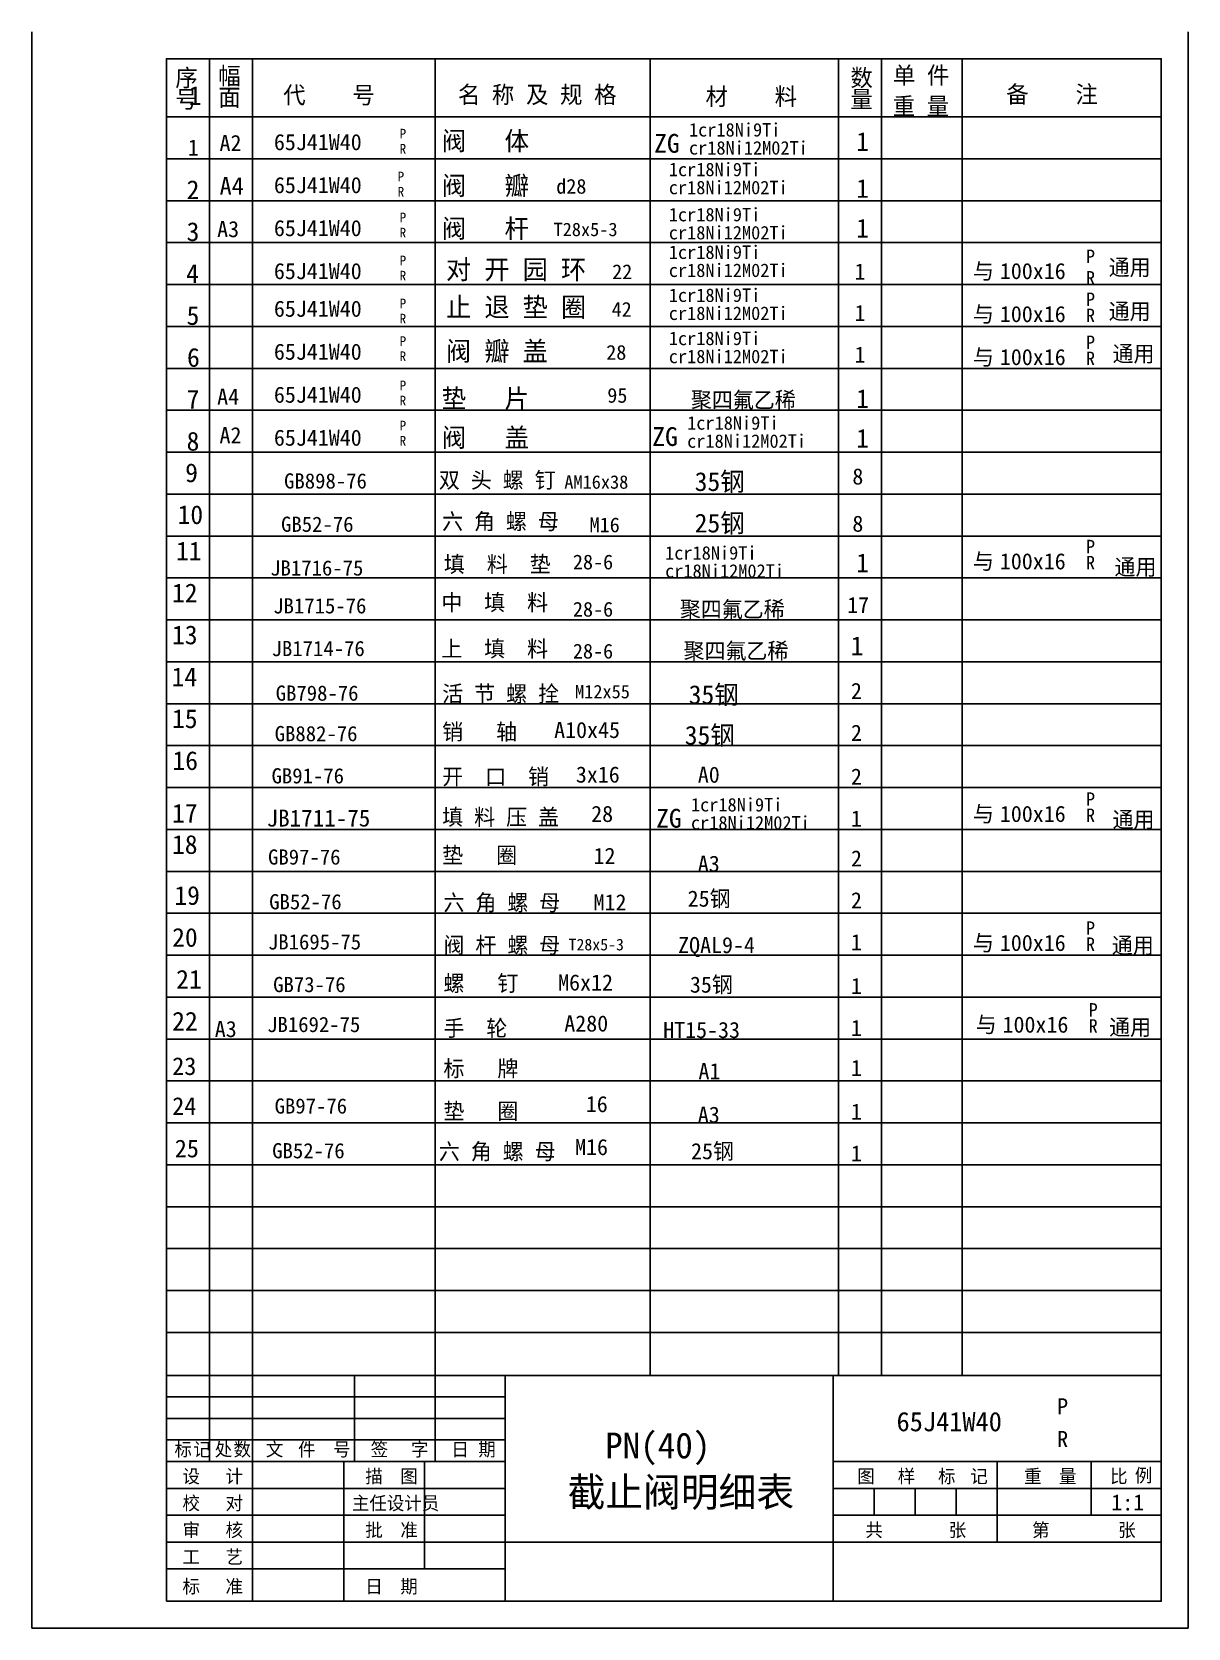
# Model space of a CAD drawing. Header units: metres. Extents: x 0 to 215, y 0 to 297.
import ezdxf

# ---------------------------------------------------------------- set-up
doc = ezdxf.new("R2010")
doc.units = ezdxf.units.M
for name, color, linetype in [('D', 1, 'Continuous'), ('FL', 5, 'Continuous'), ('HA', 5, 'Continuous'), ('T', 7, 'Continuous'), ('TL', 4, 'Continuous')]:
    doc.layers.add(name, color=color, linetype=linetype)

msp = doc.modelspace()

# ---------------------------------------------------------------- linework, layer by layer
at = {"layer": 'FL'}
for p, q in [((0, 0), (0, 297)), ((215, 297), (215, 0)), ((33, 31), (33, 47)), ((41, 5), (41, 47)), ((60, 31), (60, 47)), ((75, 47), (75, 31)), ((25, 43), (88, 43)), ((25, 39), (88, 39)), ((25, 35), (88, 35)), ((73, 11), (73, 31)), ((25, 26), (88, 26)), ((156.62, 26), (156.62, 21)), ((164.25, 26), (164.25, 21)), ((171.88, 26), (171.88, 21)), ((25, 21), (88, 21)), ((25, 16), (88, 16)), ((25, 11), (88, 11)), ((215, 0), (0, 0))]:
    msp.add_line(p, q, dxfattribs=at)
at = {"layer": 'HA'}
for p, q in [((33, 47), (33, 292)), ((41, 47), (41, 292)), ((75, 47), (75, 292)), ((115, 47), (115, 292)), ((150, 47), (150, 292)), ((158, 47), (158, 292)), ((173, 47), (173, 292)), ((210, 281.2), (25, 281.2)), ((210, 273.4), (25, 273.4)), ((210, 265.6), (25, 265.6)), ((210, 257.8), (25, 257.8)), ((210, 250), (25, 250)), ((210, 242.2), (25, 242.2)), ((210, 234.4), (25, 234.4)), ((210, 226.6), (25, 226.6)), ((210, 218.8), (25, 218.8)), ((210, 211), (25, 211)), ((210, 203.2), (25, 203.2)), ((210, 195.4), (25, 195.4)), ((210, 187.6), (25, 187.6)), ((210, 179.8), (25, 179.8)), ((210, 172), (25, 172)), ((210, 164.2), (25, 164.2)), ((210, 156.4), (25, 156.4)), ((210, 148.6), (25, 148.6)), ((210, 140.8), (25, 140.8)), ((210, 133), (25, 133)), ((210, 125.2), (25, 125.2)), ((210, 117.4), (25, 117.4)), ((210, 109.6), (25, 109.6)), ((210, 101.8), (25, 101.8)), ((210, 94), (25, 94)), ((210, 86.2), (25, 86.2)), ((210, 78.4), (25, 78.4)), ((210, 70.6), (25, 70.6)), ((210, 62.8), (25, 62.8)), ((210, 55), (25, 55))]:
    msp.add_line(p, q, dxfattribs=at)
at = {"layer": 'TL'}
for p, q in [((25, 47), (210, 47)), ((25, 5), (25, 47)), ((88, 5), (88, 47)), ((149, 5), (149, 47)), ((25, 31), (88, 31)), ((58, 31), (58, 5)), ((149, 31), (210, 31)), ((179.5, 21), (179.5, 31)), ((197, 31), (197, 21)), ((149, 26), (210, 26)), ((149, 21), (210, 21)), ((179.5, 21), (179.5, 16)), ((88, 16), (210, 16))]:
    msp.add_line(p, q, dxfattribs=at)
msp.add_lwpolyline([(25, 5), (25, 292), (210, 292), (210, 5)], close=True, dxfattribs=at)

# ---------------------------------------------------------------- texts
at = {"layer": 'D'}
for s, height, p in [('序', 3.2, (26.67, 286.87)), ('幅', 3.2, (34.65, 287.22)), ('数', 3.2, (152.21, 286.87)), ('单 件', 3.2, (160.12, 287.33)), ('号', 3.2, (26.65, 282.87)), ('1', 3.5, (29.16, 283.42)), ('面', 3.2, (34.65, 283.22)), ('代    号', 3.2, (46.73, 283.66)), ('名 称 及 规 格', 3.2, (79.21, 283.73)), ('材    料', 3.2, (125.26, 283.38)), ('量', 3.2, (152.21, 282.87)), ('重 量', 3.2, (160.07, 281.59)), ('备    注', 3.2, (181.2, 283.79)), ('1cr18Ni9Ti', 2.5, (122.19, 277.54)), ('1', 3, (29, 274)), ('A2', 3, (34.88, 274.83)), ('65J41W40', 3, (45, 275)), ('P', 1.8, (68.37, 277.17)), ('阀   体', 3.5, (76.2, 274.97)), ('ZG', 3.5, (115.71, 274.52)), ('cr18Ni12M02Ti', 2.5, (122.19, 274.18)), ('1', 3.5, (153.28, 274.86)), ('R', 1.8, (68.37, 274.35)), ('P', 1.8, (68, 269.19)), ('阀   瓣', 3.5, (76.2, 266.65)), ('1cr18Ni9Ti', 2.5, (118.44, 270.16)), ('2', 3.5, (28.76, 265.89)), ('A4', 3.3, (34.9, 266.7)), ('65J41W40', 3, (45, 267)), ('R', 1.8, (68, 266.37)), ('d28', 2.75, (97.5, 266.9)), ('cr18Ni12M02Ti', 2.5, (118.44, 266.8)), ('1', 3.5, (153.28, 266.13)), ('1cr18Ni9Ti', 2.5, (118.44, 261.76)), ('3', 3.5, (28.76, 258.09)), ('A3', 3, (34.44, 258.81)), ('65J41W40', 3, (45, 259)), ('P', 1.8, (68.37, 261.57)), ('阀   杆', 3.5, (76.2, 258.67)), ('T28x5-3', 2.5, (97, 259)), ('1', 3.5, (153.28, 258.74)), ('R', 1.8, (68.37, 258.75)), ('cr18Ni12M02Ti', 2.5, (118.44, 258.4)), ('1cr18Ni9Ti', 2.5, (118.44, 254.76)), ('P', 2.5, (196, 254)), ('4', 3.5, (28.67, 250.29)), ('65J41W40', 3, (45, 251)), ('R', 1.8, (68.37, 250.75)), ('P', 1.8, (68.37, 253.57)), ('对 开 园 环', 3.6, (77, 251)), ('22', 2.75, (107.9, 251)), ('cr18Ni12M02Ti', 2.5, (118.44, 251.4)), ('1', 3, (152.98, 250.92)), ('与', 3, (175, 251)), ('100x16', 3, (180, 251)), ('R', 2.5, (196, 250)), ('通用', 3, (200.23, 251.69)), ('65J41W40', 3, (45, 244)), ('P', 1.8, (68.37, 245.57)), ('止 退 垫 圈', 3.6, (77, 244)), ('42', 2.75, (107.8, 244)), ('1cr18Ni9Ti', 2.5, (118.44, 246.76)), ('P', 2.5, (196, 246)), ('通用', 3, (200.23, 243.51)), ('5', 3.5, (28.76, 242.49)), ('R', 1.8, (68.37, 242.75)), ('cr18Ni12M02Ti', 2.5, (118.44, 243.4)), ('1', 3, (152.98, 243.2)), ('与', 3, (175, 243)), ('100x16', 3, (180, 243)), ('R', 2.5, (196, 243)), ('1cr18Ni9Ti', 2.5, (118.44, 238.72)), ('6', 3.5, (28.84, 234.69)), ('65J41W40', 3, (45, 236)), ('P', 1.8, (68.37, 238.57)), ('阀 瓣 盖', 3.6, (77, 235.8)), ('28', 2.75, (106.8, 236)), ('cr18Ni12M02Ti', 2.5, (118.44, 235.36)), ('1', 3, (152.98, 235.46)), ('与', 3, (175, 235)), ('100x16', 3, (180, 235)), ('P', 2.5, (196, 238)), ('通用', 3, (200.96, 235.62)), ('R', 1.8, (68.37, 235.75)), ('R', 2.5, (196, 235)), ('P', 1.8, (68.37, 230.32)), ('7', 3.5, (28.76, 226.89)), ('A4', 3, (34.44, 227.63)), ('65J41W40', 3, (45, 228)), ('R', 1.8, (68.37, 227.5)), ('垫   片', 3.5, (76.2, 227.05)), ('95', 2.75, (107, 228)), ('聚四氟乙稀', 3, (122.54, 227.02)), ('1', 3.5, (153.28, 227.02)), ('A2', 3, (34.88, 220.46)), ('65J41W40', 3, (45, 220)), ('P', 1.8, (68.37, 222.85)), ('阀   盖', 3.5, (76.2, 219.77)), ('ZG', 3.5, (115.36, 219.96)), ('1cr18Ni9Ti', 2.5, (121.85, 222.99)), ('1', 3.5, (153.28, 219.63)), ('8', 3.5, (28.76, 219.09)), ('R', 1.8, (68.37, 220.03)), ('cr18Ni12M02Ti', 2.5, (121.85, 219.62)), ('9', 3.5, (28.5, 213.22)), ('GB898-76', 2.83, (46.89, 212.04)), ('双 头 螺 钉', 3, (75.67, 212.12)), ('AM16x38', 2.5, (99, 212)), ('35钢', 3.5, (123.24, 211.58)), ('8', 3, (152.57, 212.79)), ('10', 3.5, (27.08, 205.42)), ('GB52-76', 2.83, (46.33, 203.98)), ('六 角 螺 母', 3, (76.27, 204.42)), ('M16', 2.75, (103.7, 203.9)), ('25钢', 3.5, (123.24, 203.86)), ('8', 3, (152.57, 204)), ('11', 3.5, (26.79, 198.66)), ('P', 2.5, (196, 200)), ('P', 2.5, (196, 200)), ('填  料  垫', 3, (76.61, 196.46)), ('28-6', 2.75, (100.6, 197)), ('1cr18Ni9Ti', 2.5, (117.75, 198.81)), ('1', 3.5, (153.28, 196.47)), ('与', 3, (175, 197)), ('100x16', 3, (180, 197)), ('R', 2.5, (196, 197)), ('R', 2.5, (196, 197)), ('通用', 3, (201.32, 195.93)), ('JB1716-75', 2.83, (44.31, 195.84)), ('cr18Ni12M02Ti', 2.5, (117.75, 195.45)), ('12', 3.5, (26.04, 190.86)), ('JB1715-76', 2.83, (44.87, 188.8)), ('中  填  料', 3, (76.12, 189.35)), ('28-6', 2.75, (100.6, 188.2)), ('聚四氟乙稀', 3, (120.48, 188.07)), ('17', 3, (151.6, 188.85)), ('13', 3.5, (26.04, 183.06)), ('上  填  料', 3, (76.12, 180.73)), ('1', 3.5, (152.25, 181.02)), ('JB1714-76', 2.83, (44.57, 180.86)), ('28-6', 2.75, (100.6, 180.4)), ('聚四氟乙稀', 3, (121.17, 180.34)), ('14', 3.5, (25.96, 175.26)), ('GB798-76', 2.83, (45.33, 172.56)), ('活 节 螺 拴', 3, (76.3, 172.36)), ('M12x55', 2.5, (101, 173)), ('35钢', 3.5, (122.13, 171.94)), ('2', 3, (152.31, 172.88)), ('15', 3.5, (26.04, 167.46)), ('GB882-76', 2.83, (45.14, 165.02)), ('销   轴', 3, (76.3, 165.28)), ('A10x45', 3, (97.11, 165.61)), ('35钢', 3.5, (121.4, 164.38)), ('2', 3, (152.31, 165.09)), ('16', 3.5, (26.13, 159.66)), ('GB91-76', 2.83, (44.56, 157.17)), ('开  口  销', 3, (76.3, 156.93)), ('3x16', 3, (101.15, 157.32)), ('A0', 3, (123.83, 157.3)), ('2', 3, (152.31, 156.94)), ('1cr18Ni9Ti', 2.5, (122.56, 151.95)), ('P', 2.5, (196, 153)), ('17', 3.5, (26.04, 149.86)), ('JB1711-75', 3.15, (43.64, 149.14)), ('填 料 压 盖', 3, (76.3, 149.41)), ('28', 3, (104, 150)), ('ZG', 3.5, (116.08, 148.93)), ('1', 3, (152.31, 149.15)), ('与', 3, (175, 150)), ('100x16', 3, (180, 150)), ('R', 2.5, (196, 150)), ('R', 2.5, (196, 150)), ('通用', 3, (200.96, 148.94)), ('cr18Ni12M02Ti', 2.5, (122.56, 148.59)), ('18', 3.5, (26.04, 144.06)), ('垫   圈', 3, (76.3, 142.32)), ('GB97-76', 2.83, (43.91, 142.06)), ('12', 3, (104.44, 142.2)), ('A3', 3, (123.83, 140.73)), ('2', 3, (152.31, 141.71)), ('19', 3.5, (26.48, 134.57)), ('六 角 螺 母', 3, (76.53, 133.5)), ('25钢', 3, (121.94, 134.23)), ('2', 3, (152.31, 133.92)), ('GB52-76', 2.83, (44.12, 133.74)), ('M12', 3, (104.44, 133.55)), ('P', 2.5, (196, 129)), ('20', 3.5, (26.07, 126.77)), ('JB1695-75', 2.83, (43.89, 126.27)), ('阀 杆 螺 母', 3, (76.53, 125.57)), ('T28x5-3', 2.16, (99.8, 126.1)), ('ZQAL9-4', 3, (120.17, 125.59)), ('1', 3, (152.31, 126.13)), ('与', 3, (175, 126)), ('100x16', 3, (180, 126)), ('R', 2.5, (196, 126)), ('通用', 3, (200.83, 125.53)), ('21', 3.5, (26.82, 118.97)), ('螺   钉', 3, (76.53, 118.48)), ('GB73-76', 2.83, (44.86, 118.33)), ('M6x12', 3, (97.85, 118.63)), ('35钢', 3, (122.36, 118.23)), ('1', 3, (152.31, 117.98)), ('P', 2.5, (196.5, 113.79)), ('22', 3.5, (26.07, 111.17)), ('A3', 3, (34, 109.97)), ('JB1692-75', 2.83, (43.74, 110.9)), ('手  轮', 3, (76.53, 110.13)), ('A280', 3, (99, 111)), ('1', 3, (152.31, 110.19)), ('与', 3, (175.5, 110.79)), ('100x16', 3, (180.5, 110.79)), ('R', 2.5, (196.5, 110.79)), ('通用', 3, (200.33, 110.31)), ('HT15-33', 3, (117.39, 109.79)), ('23', 3.3, (26.09, 102.91)), ('标   牌', 3, (76.53, 102.61)), ('A1', 3, (123.95, 102.13)), ('1', 3, (152.31, 102.75)), ('24', 3.3, (26.09, 95.48)), ('GB97-76', 2.83, (45.13, 95.73)), ('垫   圈', 3, (76.53, 94.69)), ('16', 3, (103, 96)), ('A3', 3, (123.83, 94.03)), ('1', 3, (152.31, 94.6)), ('25', 3.3, (26.56, 87.59)), ('GB52-76', 2.83, (44.68, 87.41)), ('六 角 螺 母', 3, (75.67, 87.18)), ('M16', 3, (101, 88)), ('25钢', 3, (122.57, 87.24)), ('1', 3, (152.31, 86.82)), ('P', 3, (190.66, 39.76)), ('65J41W40', 3.6, (160.79, 36.62)), ('PN(40)', 4.8, (106.58, 31.58)), ('R', 3, (190.66, 33.68)), ('截止阀明细表', 5.4, (99.61, 22.6)), ('1:1', 3, (200.72, 21.88))]:
    msp.add_text(s, height=height, dxfattribs=at).set_placement(p)
at = {"layer": 'T'}
for s, p in [('标', (26.5, 32)), ('记', (30, 32)), ('处', (34, 32)), ('数', (37.5, 32)), ('文', (43.5, 32)), ('件', (49.5, 32)), ('号', (56, 32)), ('签', (63, 32)), ('字', (70.5, 32)), ('日', (78, 32)), ('期', (83, 32)), ('设', (28, 27)), ('计', (36, 27)), ('描', (62, 27)), ('图', (68.5, 27)), ('图', (153.5, 27)), ('样', (161, 27)), ('标', (168.5, 27)), ('记', (174.5, 27)), ('重', (184.5, 27)), ('量', (191, 27)), ('比', (200.5, 27)), ('例', (205.11, 27.16)), ('校', (28, 22)), ('对', (36, 22)), ('主任设计员', (59.5, 22)), ('审', (28, 17)), ('核', (36, 17)), ('批', (62, 17)), ('准', (68.5, 17)), ('共', (155, 17)), ('张', (170.5, 17)), ('第', (186, 17)), ('张', (202, 17)), ('艺', (36, 12)), ('工', (28, 12)), ('标', (28, 6.5)), ('准', (36, 6.5)), ('日', (62, 6.5)), ('期', (68.5, 6.5))]:
    msp.add_text(s, height=2.5, dxfattribs=at).set_placement(p)

doc.saveas('drawing.dxf')
